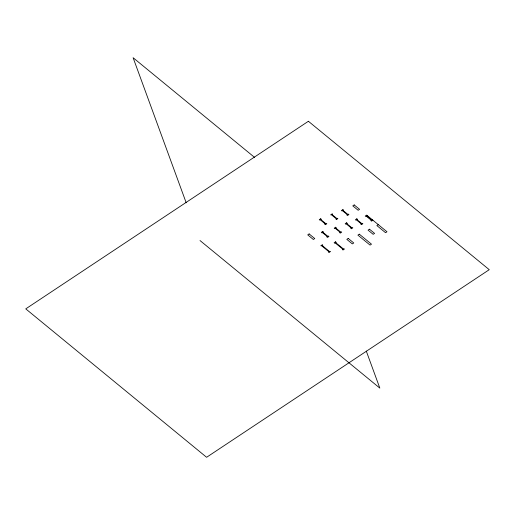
<?xml version="1.0" encoding="UTF-8"?>
<svg xmlns="http://www.w3.org/2000/svg" width="515" height="515" viewBox="0 0 515 515"><rect width="100%" height="100%" fill="white"/><g stroke="black" fill="none" stroke-linecap="round" stroke-linejoin="round"><path stroke-width="0.77" d="M367.33 215.637L366.86 215.952L371.933 220.117L372.409 219.808M372.905 220.214L371.489 221.154L370.871 220.652L371.341 220.336L366.377 216.261L365.901 216.577L365.244 216.036L366.661 215.09L386.977 231.763L385.561 232.709L376.858 225.564L378.28 224.624M254.642 157.455L133.102 57.712L186.185 202.768M200.007 240.544L379.838 388.117L366.294 351.101M308.395 121.27L25.75 308.871L206.605 457.288L489.25 269.686L308.395 121.27M320.684 218.753L319.261 219.693L319.77 220.111L320.246 219.796L325.203 223.864L324.733 224.18L325.383 224.72L326.806 223.774L326.298 223.356L325.821 223.671L320.826 219.57L321.302 219.255L320.684 218.753M332.149 213.944L330.727 214.884L331.57 214.871L336.475 218.901L336.005 219.21L336.45 219.577L337.866 218.63L337.422 218.27L336.952 218.585L332.181 214.671L332.658 214.356L332.149 213.944M342.887 209.624L341.471 210.564L341.941 210.95L342.417 210.641L347.322 214.665L346.853 214.98L347.496 215.508L348.919 214.568L348.301 214.066L347.831 214.382L343.061 210.468L343.537 210.152L342.887 209.624M309.142 233.926L307.719 234.866L313.352 239.488L314.768 238.548L309.142 233.926M354.204 204.931L352.781 205.871L358.157 210.281L359.579 209.341L354.204 204.931M322.738 231.422L321.321 232.362L322.004 232.922L322.474 232.613L327.225 236.507L326.755 236.823L327.489 237.428L328.911 236.488L328.242 235.941L327.772 236.256L322.866 232.233L323.343 231.917L322.738 231.422M335.658 227.231L334.241 228.177L334.653 228.518L335.13 228.203L340.125 232.304L339.655 232.619L340.273 233.128L341.69 232.181L341.117 231.711L340.647 232.027L335.78 228.036L336.25 227.72L335.658 227.231M346.608 222.776L345.192 223.722L345.79 224.212L346.26 223.903L351.288 228.023L350.812 228.338L351.385 228.802L352.801 227.862L352.273 227.424L351.797 227.739L346.859 223.684L347.329 223.375L346.608 222.776M356.824 218.811L355.408 219.751L355.981 220.22L356.451 219.905L361.343 223.922L360.873 224.231L361.433 224.695L362.856 223.755L362.315 223.31L361.845 223.626L357.082 219.718L357.552 219.403L356.824 218.811M322.236 244.85L320.813 245.797L321.663 245.79L329.079 251.874L328.609 252.189L328.988 252.505L330.411 251.558L329.542 251.552L322.293 245.603L322.77 245.295L322.236 244.85M335.542 241.799L334.126 242.739L334.834 243.325L335.31 243.009L342.913 249.247L342.443 249.563L343.003 250.026L344.426 249.086L343.795 248.571L343.325 248.88L335.761 242.681L336.237 242.365L335.542 241.799M348.224 238.419L346.807 239.359L352.344 243.904L353.76 242.964L348.224 238.419M359.315 234.177L357.893 235.117L370.066 245.108L371.489 244.168L359.315 234.177M369.487 229.201L368.071 230.141L373.175 234.331L374.592 233.385L369.487 229.201"/></g></svg>
